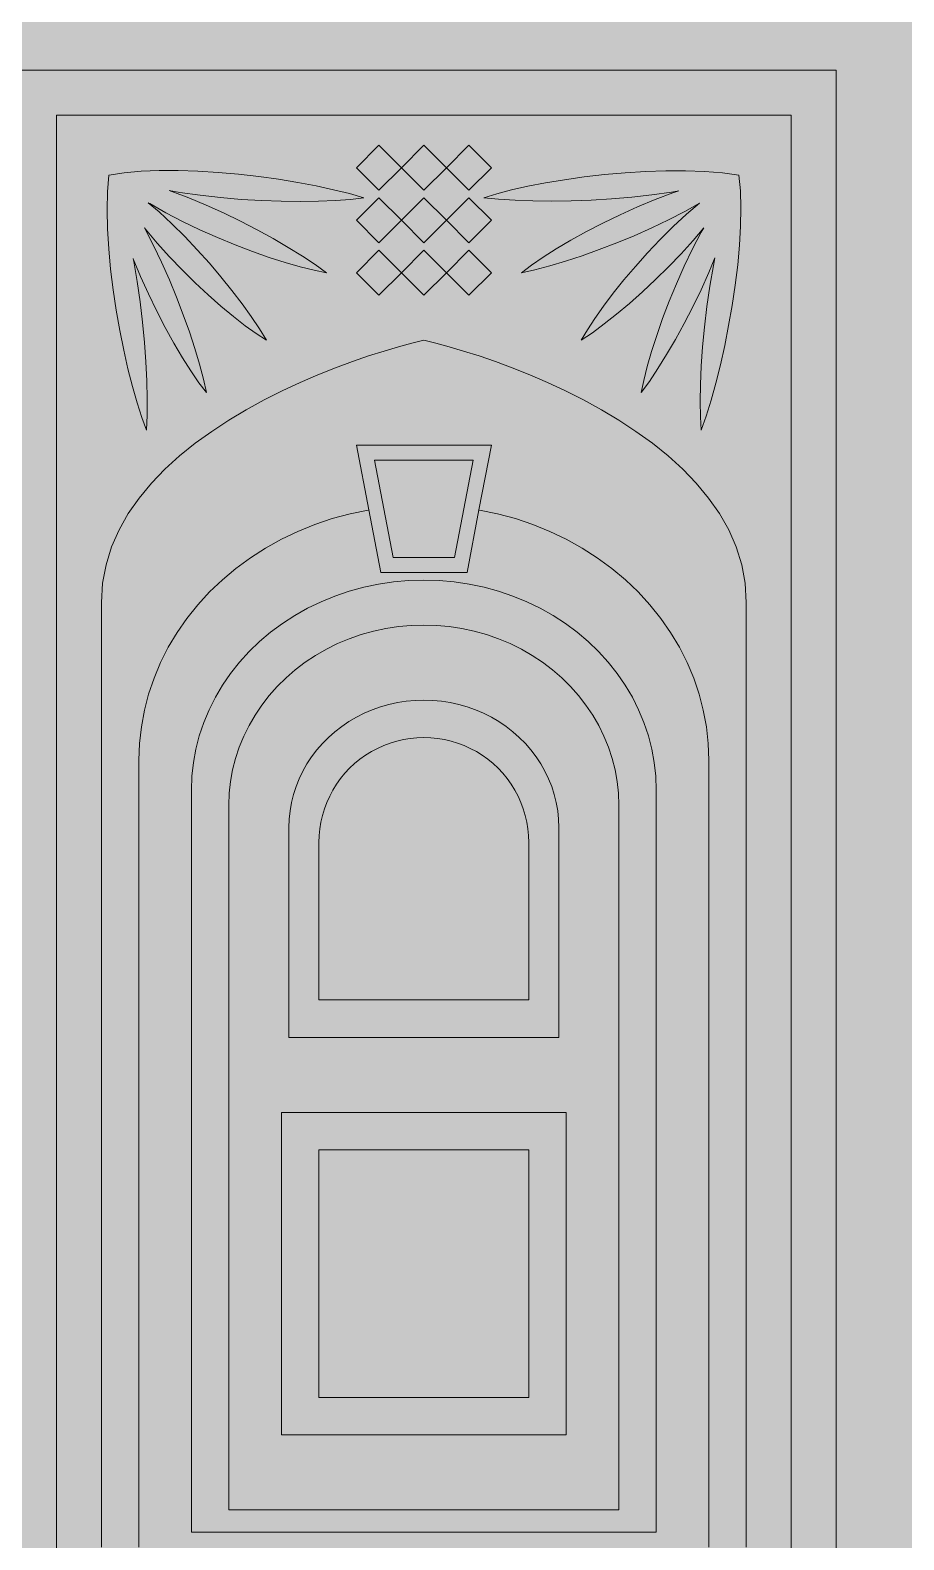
# Model space of a CAD drawing. Header units: millimetres. Extents: x -2412 to 16214, y -1176 to 12021.
# Drawn here: x 8695 to 10473, y 412 to 3486 of the extents above; entities that cross this region are included whole.
import ezdxf

# ---------------------------------------------------------------- set-up
doc = ezdxf.new("R2010")
doc.units = ezdxf.units.MM
for name, color, linetype, lineweight, true_color in [('00_WHITE_BACKGROUND', 7, 'Continuous', 18, 0xffffff), ('01_STRUCTURE', 7, 'Continuous', 18, 0x000000), ('02_CORNICES', 7, 'Continuous', 18, 0x000000), ('03_FRAMES_DOORS', 7, 'Continuous', 18, 0x000000), ('06_ORNAMENT', 7, 'Continuous', 18, 0x000000)]:
    doc.layers.add(name, color=color, linetype=linetype, lineweight=lineweight, true_color=true_color)

msp = doc.modelspace()

# ---------------------------------------------------------------- linework, layer by layer
at = {"layer": '00_WHITE_BACKGROUND', "lineweight": 18, "true_color": 0xffffff}
msp.add_solid([(-2412.2137, -1175.5725), (16213.7405, -1175.5725), (-2412.2137, 12015.2672), (16213.7405, 12015.2672)], dxfattribs=at)
at = {"layer": '01_STRUCTURE', "color": 7, "lineweight": 18, "true_color": 0x000000}
msp.add_lwpolyline([(9584.1221, 2381.6794), (9408.2443, 2381.6794), (9383.9389, 2509.2519), (9358.7786, 2641.2214), (9633.5878, 2641.2214), (9608.4427, 2509.2519)], dxfattribs=at)
at = {"layer": '02_CORNICES', "color": 7, "lineweight": 18, "true_color": 0x000000}
msp.add_lwpolyline([(9395.6794, 2610.687), (9433.5115, 2412.2137), (9558.855, 2412.2137), (9596.687, 2610.687)], close=True, dxfattribs=at)
at = {"layer": '03_FRAMES_DOORS', "color": 7, "lineweight": 18, "true_color": 0x000000}
for points in [[(10244.2748, 320.6107), (10335.8779, 320.6107), (10335.8779, 3404.5802), (8656.4885, 3404.5802), (8656.4885, 320.6107), (8702.2901, 320.6107), (8748.0916, 320.6107)], [(10244.2748, 320.6107), (10244.2748, 3312.9771), (8748.0916, 3312.9771), (8748.0916, 396.9466), (8748.0916, 320.6107)], [(10152.6718, 396.9466), (10152.6718, 2320.6107), (10150.2595, 2359.9084), (10143.2672, 2397.6641), (10132, 2433.8626), (10116.8092, 2468.5496), (10098.0153, 2501.7099), (10075.9389, 2533.3435), (10050.9313, 2563.4962), (10023.313, 2592.1374), (9993.4198, 2619.2977), (9961.5725, 2644.9924), (9928.1069, 2669.2214), (9893.3588, 2691.9847), (9857.6489, 2713.2977), (9821.313, 2733.1908), (9784.6718, 2751.6336), (9748.0763, 2768.6718), (9711.8473, 2784.3053), (9676.3053, 2798.5191), (9641.8015, 2811.3588), (9608.6412, 2822.8092), (9577.1603, 2832.8855), (9547.7099, 2841.5878), (9520.6107, 2848.9466), (9496.1832, 2854.9618), (9471.7557, 2848.9466), (9444.6565, 2841.5878), (9415.2061, 2832.8855), (9383.7252, 2822.8092), (9350.5649, 2811.3588), (9316.0611, 2798.5191), (9280.5191, 2784.3053), (9244.2901, 2768.6718), (9207.6947, 2751.6336), (9171.0534, 2733.1908), (9134.7176, 2713.2977), (9099.0076, 2691.9847), (9064.2595, 2669.2214), (9030.7939, 2644.9924), (8998.9466, 2619.2977), (8969.0534, 2592.1374), (8941.4351, 2563.4962), (8916.4275, 2533.3435), (8894.3511, 2501.7099), (8875.5573, 2468.5496), (8860.3664, 2433.8626), (8849.0992, 2397.6641), (8842.1069, 2359.9084), (8839.6947, 2320.6107), (8839.6947, 396.9466)], [(9383.9389, 2509.2519), (9383.0076, 2509.1145), (9346.0305, 2501.3893), (9309.6947, 2491.542), (9274.1679, 2479.5725), (9239.5878, 2465.5573), (9206.1069, 2449.542), (9173.8626, 2431.6031), (9143.0076, 2411.8168), (9113.6641, 2390.2748), (9085.9542, 2367.0534), (9060, 2342.2595), (9035.9237, 2316), (9013.8015, 2288.3817), (8993.7557, 2259.542), (8975.8626, 2229.5878), (8960.1985, 2198.6412), (8946.8244, 2166.855), (8935.8015, 2134.3511), (8927.1756, 2101.2672), (8920.9924, 2067.7557), (8917.2672, 2033.9542), (8916.0305, 2000), (8916.0305, 396.9466)], [(10076.3359, 396.9466), (10076.3359, 2000), (10075.0992, 2033.9542), (10071.374, 2067.7557), (10065.1908, 2101.2672), (10056.5649, 2134.3511), (10045.542, 2166.855), (10032.1679, 2198.6412), (10016.5038, 2229.5878), (9998.6107, 2259.542), (9978.5649, 2288.3817), (9956.4427, 2316), (9932.3664, 2342.2595), (9906.4122, 2367.0534), (9878.7023, 2390.2748), (9849.3588, 2411.8168), (9818.5038, 2431.6031), (9786.2595, 2449.542), (9752.7786, 2465.5573), (9718.1985, 2479.5725), (9682.6718, 2491.542), (9646.3359, 2501.3893), (9609.3588, 2509.1145), (9608.4427, 2509.2519), (9584.1221, 2381.6794)]]:
    msp.add_lwpolyline(points, dxfattribs=at)
for points in [[(9022.9008, 1938.9313), (9023.9084, 1966.8855), (9026.9466, 1994.7328), (9032, 2022.3359), (9039.0229, 2049.5725), (9048.0153, 2076.3359), (9058.9313, 2102.5191), (9071.7099, 2128), (9086.3053, 2152.6718), (9102.6565, 2176.4275), (9120.7023, 2199.1603), (9140.3511, 2220.7939), (9161.5267, 2241.2061), (9184.1221, 2260.3359), (9208.0611, 2278.0763), (9233.2366, 2294.3664), (9259.542, 2309.145), (9286.855, 2322.3206), (9315.0687, 2333.8779), (9344.0458, 2343.7252), (9373.6947, 2351.8473), (9403.8473, 2358.1985), (9434.4122, 2362.7481), (9465.2366, 2365.4962), (9496.1832, 2366.4122), (9527.145, 2365.4962), (9557.9542, 2362.7481), (9588.5191, 2358.1985), (9618.6718, 2351.8473), (9648.3206, 2343.7252), (9677.2977, 2333.8779), (9705.5115, 2322.3206), (9732.8244, 2309.145), (9759.1298, 2294.3664), (9784.3053, 2278.0763), (9808.2443, 2260.3359), (9830.8397, 2241.2061), (9852.0153, 2220.7939), (9871.6641, 2199.1603), (9889.7099, 2176.4275), (9906.0611, 2152.6718), (9920.6565, 2128), (9933.4351, 2102.5191), (9944.3511, 2076.3359), (9953.3435, 2049.5725), (9960.3664, 2022.3359), (9965.4198, 1994.7328), (9968.458, 1966.8855), (9969.4656, 1938.9313), (9969.4656, 427.4809), (9022.9008, 427.4809)], [(9099.2366, 1908.3969), (9100.0916, 1932.3664), (9102.626, 1956.229), (9106.8702, 1979.8779), (9112.7634, 2003.2366), (9120.3053, 2026.1832), (9129.4504, 2048.6107), (9140.1679, 2070.458), (9152.4122, 2091.6031), (9166.1374, 2111.9695), (9181.2672, 2131.4504), (9197.7405, 2149.9847), (9215.4962, 2167.4962), (9234.458, 2183.8779), (9254.5344, 2199.084), (9275.6489, 2213.0534), (9297.7099, 2225.7252), (9320.6107, 2237.0229), (9344.2748, 2246.916), (9368.5954, 2255.3588), (9393.4504, 2262.3206), (9418.7481, 2267.771), (9444.3664, 2271.6794), (9470.229, 2274.0305), (9496.1832, 2274.8092), (9522.1374, 2274.0305), (9548, 2271.6794), (9573.6183, 2267.771), (9598.916, 2262.3206), (9623.771, 2255.3588), (9648.0916, 2246.916), (9671.7557, 2237.0229), (9694.6565, 2225.7252), (9716.7176, 2213.0534), (9737.8321, 2199.084), (9757.9084, 2183.8779), (9776.8702, 2167.4962), (9794.626, 2149.9847), (9811.0992, 2131.4504), (9826.229, 2111.9695), (9839.9542, 2091.6031), (9852.1985, 2070.458), (9862.916, 2048.6107), (9872.0611, 2026.1832), (9879.6031, 2003.2366), (9885.4962, 1979.8779), (9889.7405, 1956.229), (9892.2748, 1932.3664), (9893.1298, 1908.3969), (9893.1298, 473.2824), (9099.2366, 473.2824)], [(9221.374, 1862.5954), (9221.9695, 1879.5725), (9223.7252, 1896.4733), (9226.6565, 1913.2366), (9230.7328, 1929.771), (9235.9542, 1946.0153), (9242.2901, 1961.9237), (9249.7099, 1977.3893), (9258.1985, 1992.3664), (9267.6947, 2006.7939), (9278.1679, 2020.5954), (9289.5725, 2033.7252), (9301.8626, 2046.1221), (9314.9924, 2057.7252), (9328.8855, 2068.5038), (9343.5115, 2078.3969), (9358.7786, 2087.3588), (9374.6412, 2095.374), (9391.0229, 2102.3817), (9407.8473, 2108.3664), (9425.0534, 2113.2977), (9442.5649, 2117.145), (9460.3206, 2119.9237), (9478.2137, 2121.5878), (9496.1832, 2122.1374), (9514.1527, 2121.5878), (9532.0458, 2119.9237), (9549.8015, 2117.145), (9567.313, 2113.2977), (9584.5191, 2108.3664), (9601.3435, 2102.3817), (9617.7252, 2095.374), (9633.5878, 2087.3588), (9648.855, 2078.3969), (9663.4809, 2068.5038), (9677.374, 2057.7252), (9690.5038, 2046.1221), (9702.7939, 2033.7252), (9714.1985, 2020.5954), (9724.6718, 2006.7939), (9734.1679, 1992.3664), (9742.6565, 1977.3893), (9750.0763, 1961.9237), (9756.4122, 1946.0153), (9761.6336, 1929.771), (9765.7099, 1913.2366), (9768.6412, 1896.4733), (9770.3969, 1879.5725), (9770.9924, 1862.5954), (9770.9924, 1435.1145), (9221.374, 1435.1145)], [(9282.4427, 1832.0611), (9282.9008, 1846.0458), (9284.2748, 1859.9542), (9286.5496, 1873.7557), (9289.7252, 1887.374), (9293.7863, 1900.7634), (9298.7176, 1913.8626), (9304.4885, 1926.5954), (9311.084, 1938.9313), (9318.458, 1950.8092), (9326.6107, 1962.1832), (9335.4809, 1972.9924), (9345.0534, 1983.1908), (9355.2519, 1992.7634), (9366.0611, 2001.6336), (9377.4351, 2009.7863), (9389.313, 2017.1603), (9401.6489, 2023.7557), (9414.3817, 2029.5267), (9427.4809, 2034.458), (9440.8702, 2038.5191), (9454.4885, 2041.6947), (9468.2901, 2043.9695), (9482.1985, 2045.3435), (9496.1832, 2045.8015), (9510.1679, 2045.3435), (9524.0763, 2043.9695), (9537.8779, 2041.6947), (9551.4962, 2038.5191), (9564.8855, 2034.458), (9577.9847, 2029.5267), (9590.7176, 2023.7557), (9603.0534, 2017.1603), (9614.9313, 2009.7863), (9626.3053, 2001.6336), (9637.1145, 1992.7634), (9647.313, 1983.1908), (9656.8855, 1972.9924), (9665.7557, 1962.1832), (9673.9084, 1950.8092), (9681.2824, 1938.9313), (9687.8779, 1926.5954), (9693.6489, 1913.8626), (9698.5802, 1900.7634), (9702.6412, 1887.374), (9705.8168, 1873.7557), (9708.0916, 1859.9542), (9709.4656, 1846.0458), (9709.9237, 1832.0611), (9709.9237, 1511.4504), (9282.4427, 1511.4504)], [(9206.1069, 1282.4427), (9786.2595, 1282.4427), (9786.2595, 625.9542), (9206.1069, 625.9542)], [(9282.4427, 1206.1069), (9709.9237, 1206.1069), (9709.9237, 702.2901), (9282.4427, 702.2901)]]:
    msp.add_lwpolyline(points, close=True, dxfattribs=at)
at = {"layer": '06_ORNAMENT', "color": 7, "lineweight": 18, "true_color": 0x000000}
for points in [[(9450.3817, 3206.1069), (9404.5802, 3251.9084), (9358.7786, 3206.1069), (9404.5802, 3160.3053)], [(9541.9847, 3206.1069), (9587.7863, 3160.3053), (9633.5878, 3206.1069), (9587.7863, 3251.9084)], [(8851.2366, 3120.2901), (8852.0763, 3081.4962), (8854.5191, 3041.1145), (8858.3969, 2999.6947), (8863.542, 2957.771), (8869.8168, 2915.9389), (8877.0229, 2874.7176), (8885.0382, 2834.687), (8893.6641, 2796.3969), (8902.7786, 2760.4122), (8912.1832, 2727.2672), (8921.7557, 2697.5267), (8931.2977, 2671.7557), (8932.5802, 2702.2137), (8932.8244, 2735.8626), (8932.0153, 2772.1679), (8930.1832, 2810.5802), (8927.313, 2850.5649), (8923.4046, 2891.5573), (8918.458, 2933.0382), (8912.4733, 2974.4275), (8905.4656, 3015.2214), (8904.2137, 3021.374), (8904.4122, 3020.8397), (8919.4656, 2984.8092), (8935.5725, 2949.145), (8952.4427, 2914.3206), (8969.771, 2880.7786), (8987.2824, 2848.9618), (9004.7023, 2819.3435), (9021.7252, 2792.3511), (9038.0611, 2768.4427), (9053.4351, 2748.0916), (9047.313, 2775.6947), (9039.4046, 2805.8626), (9029.8779, 2838.1069), (9018.8397, 2871.9389), (9006.4275, 2906.8855), (8992.7786, 2942.458), (8978.0305, 2978.1527), (8962.3053, 3013.4962), (8945.7405, 3048), (8928.4733, 3081.1756), (8927.0687, 3083.6336), (8929.374, 3080.7023), (8953.1756, 3052.5954), (8978.2443, 3024.8855), (9004.1832, 2997.8779), (9030.5649, 2971.8779), (9056.9924, 2947.2366), (9083.0534, 2924.229), (9108.3511, 2903.1908), (9132.4733, 2884.4122), (9155.0229, 2868.2443), (9175.5725, 2854.9618), (9161.3893, 2878.0611), (9144.7786, 2902.9008), (9126.0153, 2929.0687), (9105.3588, 2956.1832), (9083.084, 2983.8168), (9059.4656, 3011.6031), (9034.7786, 3039.1145), (9009.2977, 3065.9695), (8983.2824, 3091.7557), (8957.0229, 3116.0916), (8935.0382, 3134.9313), (8938.229, 3132.9618), (8970.8244, 3114.5496), (9004.9924, 3096.8397), (9040.1985, 3079.9542), (9075.9389, 3064.0458), (9111.7099, 3049.2672), (9146.9618, 3035.7557), (9181.2061, 3023.6641), (9213.9237, 3013.1298), (9244.5954, 3004.3053), (9272.687, 2997.3435), (9297.7099, 2992.3664), (9274.7786, 3008.9008), (9248.8092, 3026.1527), (9220.229, 3043.8931), (9189.4809, 3061.8168), (9156.9618, 3079.6489), (9123.1145, 3097.1145), (9088.3511, 3113.9542), (9053.0992, 3129.8779), (9017.771, 3144.6107), (8982.8092, 3157.8779), (8977.6183, 3159.6336), (8999.4962, 3155.7863), (9040.4122, 3149.9695), (9082.0916, 3145.2824), (9123.9542, 3141.6947), (9165.4351, 3139.1908), (9205.9542, 3137.7099), (9244.9466, 3137.2672), (9281.8168, 3137.7863), (9316.0153, 3139.2824), (9346.9466, 3141.7099), (9374.0458, 3145.0382), (9344.916, 3153.3282), (9312.4733, 3161.3435), (9277.2061, 3168.9618), (9239.6794, 3176.0611), (9200.3817, 3182.5191), (9159.8779, 3188.1985), (9118.6718, 3192.9771), (9077.2977, 3196.7328), (9036.2748, 3199.3435), (8996.1374, 3200.687), (8957.4198, 3200.626), (8920.626, 3199.0534), (8886.3053, 3195.8321), (8854.9618, 3190.8397), (8852.1374, 3156.916)], [(9618.3206, 3145.0382), (9648.4427, 3141.9695), (9681.8015, 3139.771), (9717.8473, 3138.4427), (9756.0458, 3138.0153), (9795.8626, 3138.5496), (9836.7328, 3140.0458), (9878.1374, 3142.5649), (9919.542, 3146.1069), (9960.3817, 3150.7176), (10000.1221, 3156.4275), (10015.084, 3159.0992), (10003.3588, 3155.0992), (9967.4046, 3141.3893), (9931.374, 3126.3359), (9895.7099, 3110.229), (9860.8855, 3093.3588), (9827.3435, 3076.0305), (9795.5267, 3058.5191), (9765.9084, 3041.0992), (9738.916, 3024.0763), (9715.0076, 3007.7405), (9694.6565, 2992.3664), (9722.2595, 2998.4885), (9752.4275, 3006.3969), (9784.6718, 3015.9237), (9818.5038, 3026.9618), (9853.4504, 3039.374), (9889.0229, 3053.0229), (9924.7176, 3067.771), (9960.0611, 3083.4962), (9994.5649, 3100.0611), (10027.7405, 3117.3282), (10057.084, 3134.0305), (10030.855, 3111.3893), (10003.8779, 3086.3053), (9977.3588, 3059.9695), (9951.5878, 3032.8092), (9926.855, 3005.2519), (9903.4504, 2977.7099), (9881.6794, 2950.5954), (9861.8473, 2924.3511), (9844.2137, 2899.374), (9829.0992, 2876.1069), (9816.7939, 2854.9618), (9839.2214, 2870.1985), (9863.2519, 2887.9389), (9888.5191, 2907.9084), (9914.6412, 2929.8168), (9941.2214, 2953.3435), (9967.8626, 2978.229), (9994.1985, 3004.1679), (10019.8473, 3030.8702), (10044.3969, 3058.0458), (10066.0305, 3083.6947), (10061.1145, 3074.9771), (10043.4046, 3040.8092), (10026.5191, 3005.6031), (10010.6107, 2969.8626), (9995.8321, 2934.0916), (9982.3206, 2898.8397), (9970.229, 2864.5954), (9959.6947, 2831.8779), (9950.8702, 2801.2061), (9943.9084, 2773.1145), (9938.9313, 2748.0916), (9955.4656, 2771.0229), (9972.7176, 2796.9924), (9990.458, 2825.5725), (10008.3817, 2856.3206), (10026.2137, 2888.8397), (10043.6794, 2922.687), (10060.5191, 2957.4504), (10076.4427, 2992.7023), (10088.7939, 3022.3206), (10085.6641, 3006.7939), (10078.5344, 2965.1756), (10072.4885, 2923.2977), (10067.5267, 2881.7557), (10063.6641, 2841.1145), (10060.916, 2801.9542), (10059.2672, 2764.8702), (10058.7481, 2730.4122), (10059.3435, 2699.1908), (10061.0687, 2671.7557), (10071.0687, 2700.5496), (10080.9771, 2732.7176), (10090.6718, 2767.7099), (10099.9695, 2805.0229), (10108.7176, 2844.1374), (10116.7786, 2884.5344), (10123.9847, 2925.6641), (10130.1832, 2967.0382), (10135.2061, 3008.1221), (10138.916, 3048.3817), (10141.145, 3087.2977), (10141.7405, 3124.3664), (10140.5496, 3159.0534), (10137.4046, 3190.8397), (10103.9237, 3195.6489), (10067.6489, 3198.7023), (10029.145, 3200.1221), (9988.9618, 3200.0458), (9947.6641, 3198.6107), (9905.8015, 3195.9237), (9863.9542, 3192.1221), (9822.687, 3187.3282), (9782.5344, 3181.6794), (9744.0611, 3175.2977), (9707.8626, 3168.3206), (9674.458, 3160.8702), (9644.4275, 3153.0687)], [(9450.3817, 3099.2366), (9404.5802, 3145.0382), (9358.7786, 3099.2366), (9404.5802, 3053.4351)], [(9541.9847, 3099.2366), (9587.7863, 3053.4351), (9633.5878, 3099.2366), (9587.7863, 3145.0382)], [(9450.3817, 2992.3664), (9404.5802, 3038.1679), (9358.7786, 2992.3664), (9404.5802, 2946.5649)], [(9541.9847, 2992.3664), (9587.7863, 2946.5649), (9633.5878, 2992.3664), (9587.7863, 3038.1679)]]:
    msp.add_lwpolyline(points, close=True, dxfattribs=at)
for points in [[(9541.9847, 3206.1069), (9496.1832, 3251.9084), (9450.3817, 3206.1069)], [(9450.3817, 3206.1069), (9496.1832, 3160.3053), (9541.9847, 3206.1069)], [(9541.9847, 3099.2366), (9496.1832, 3145.0382), (9450.3817, 3099.2366)], [(9450.3817, 3099.2366), (9496.1832, 3053.4351), (9541.9847, 3099.2366)], [(9541.9847, 2992.3664), (9496.1832, 3038.1679), (9450.3817, 2992.3664)], [(9450.3817, 2992.3664), (9496.1832, 2946.5649), (9541.9847, 2992.3664)]]:
    msp.add_lwpolyline(points, dxfattribs=at)

doc.saveas('drawing.dxf')
